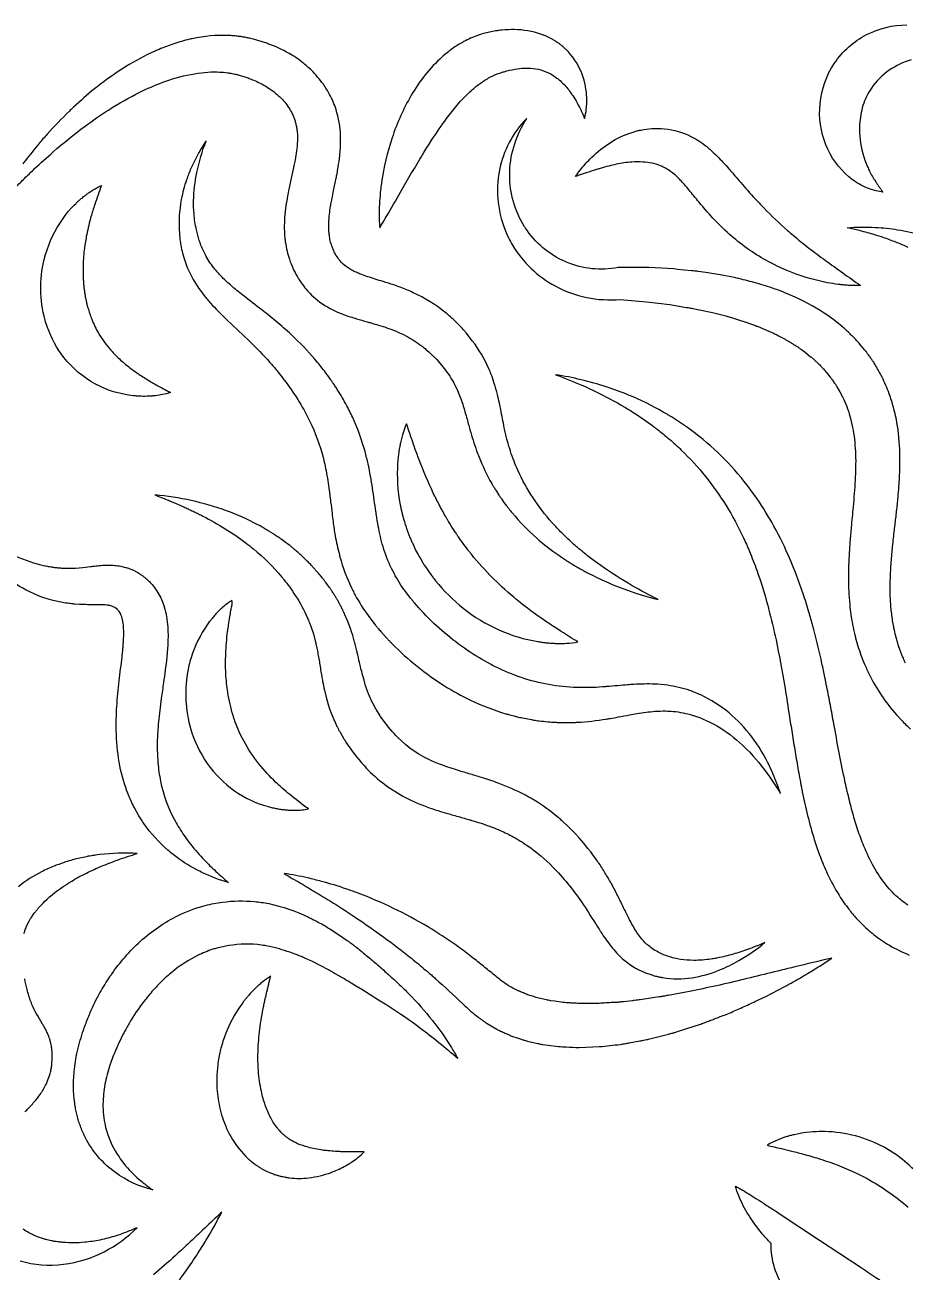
# Model space of a CAD drawing. Header units: millimetres. Extents: x 4236 to 5436, y 1579 to 2339.
# Drawn here: x 4848.74 to 4881.42, y 2036.76 to 2083.05 of the extents above; entities that cross this region are included whole.
import ezdxf

# ---------------------------------------------------------------- set-up
doc = ezdxf.new("R2010")
doc.units = ezdxf.units.MM
doc.layers.add('Default', color=70, linetype='Continuous')

msp = doc.modelspace()

# ---------------------------------------------------------------- linework, layer by layer
at = {"layer": 'Default'}
for points in [[(4881.639, 2081.754, 0.075587), (4880.828, 2081.364, 0.088095), (4880.164, 2080.7, 0.073439), (4879.854, 2080.055, 0.061143), (4879.728, 2079.365, 0.033543), (4879.731, 2078.933, 0.076761), (4879.972, 2077.901, 0.015489), (4880.042, 2077.737, 0.011969), (4880.122, 2077.574, 0.00846), (4880.231, 2077.376, -0.007125), (4880.293, 2077.279, 0.001285), (4880.334, 2077.212, 0.004728), (4880.366, 2077.162, 0.007731), (4880.399, 2077.112, -0.000546), (4880.471, 2077.015, -0.007798), (4880.593, 2076.844, -0.062035), (4880.093, 2076.961, -0.065763), (4879.511, 2077.27, -0.019922), (4879.333, 2077.406, -0.123695), (4878.477, 2078.602, -0.11921), (4878.259, 2080.122, -0.125428), (4878.794, 2081.625, -0.126394), (4879.989, 2082.686, -0.120888), (4881.486, 2083.046, -0.115596)], [(4848.432, 2077.064, -0.004406), (4848.762, 2077.391, -0.002563), (4849.096, 2077.712, -0.009422), (4849.78, 2078.331, -0.020271), (4850.968, 2079.288, -0.017824), (4851.838, 2079.889, -0.02701), (4853.003, 2080.55, -0.005681), (4853.202, 2080.645, -0.027379), (4854.078, 2080.997, -0.045327), (4855.17, 2081.259, -0.026805), (4855.643, 2081.301, -0.039431), (4856.265, 2081.271, -0.002143), (4856.329, 2081.261, -0.000946), (4856.423, 2081.245, 0.001115), (4856.532, 2081.223, 0.003015), (4856.656, 2081.195, -0.008343), (4856.731, 2081.174), (4856.866, 2081.132), (4856.981, 2081.093, -0.009553), (4857.141, 2081.032, -0.00374), (4857.233, 2080.995, -0.017959), (4857.47, 2080.884, -0.049087), (4857.999, 2080.548, -0.052592), (4858.383, 2080.177, -0.062289), (4858.66, 2079.747, -0.023803), (4858.69, 2079.685, -0.001085), (4858.745, 2079.546, -0.003533), (4858.784, 2079.416, -0.012107), (4858.814, 2079.283, -0.018465), (4858.841, 2079.118, -0.030762), (4858.855, 2078.887, -0.01618), (4858.85, 2078.673, -0.017234), (4858.823, 2078.385, -0.006677), (4858.798, 2078.217, -0.010885), (4858.726, 2077.835, -0.001437), (4858.695, 2077.69, -0.0009), (4858.597, 2077.241, 0.00247), (4858.547, 2077.006, 0.007514), (4858.468, 2076.598, 0.008622), (4858.426, 2076.344, 0.018731), (4858.379, 2075.898, 0.005937), (4858.371, 2075.76, 0.014975), (4858.366, 2075.478, 0.023047), (4858.386, 2075.139, 0.008751), (4858.404, 2074.992, 0.023346), (4858.469, 2074.648, 0.023885), (4858.554, 2074.356, 0.00541), (4858.588, 2074.26, 0.022591), (4858.726, 2073.935, 0.027594), (4858.897, 2073.623, 0.019974), (4859.043, 2073.408, 0.048477), (4859.434, 2072.972, 0.067079), (4860.163, 2072.475, 0.035024), (4860.809, 2072.215, 0.007362), (4861.053, 2072.139, 0.003528), (4861.439, 2072.029, -0.001759), (4861.586, 2071.987, -0.004926), (4861.869, 2071.904, -0.010022), (4862.204, 2071.795, -0.014343), (4862.521, 2071.675, -0.022391), (4862.88, 2071.507, -0.042286), (4863.458, 2071.139, -0.011801), (4863.561, 2071.058, -0.008763), (4863.687, 2070.95, -0.003003), (4863.86, 2070.792, 0.000464), (4863.932, 2070.721, -0.007824), (4864.026, 2070.625), (4864.204, 2070.424, -0.019129), (4864.406, 2070.163, -0.04713), (4864.768, 2069.542, -0.01665), (4864.874, 2069.296, -0.012751), (4864.969, 2069.035, -0.008892), (4865.055, 2068.761, -0.00537), (4865.136, 2068.473, 0.002872), (4865.26, 2068.021, 0.007328), (4865.375, 2067.632, 0.011774), (4865.508, 2067.239, 0.007629), (4865.597, 2067.004, 0.035927), (4866.07, 2066.021, 0.0049), (4866.135, 2065.914, 0.001432), (4866.202, 2065.808, -0.001519), (4866.246, 2065.738), (4866.334, 2065.597, 0.006764), (4866.369, 2065.545, 0.001708), (4866.428, 2065.46), (4866.523, 2065.325), (4866.623, 2065.192, 0.008723), (4866.698, 2065.094, 0.009092), (4866.829, 2064.934, 0.037451), (4867.742, 2063.994, 0.00679), (4867.928, 2063.836, 0.025262), (4868.772, 2063.213, -0.002522), (4868.909, 2063.128, 0.001512), (4869.045, 2063.043, 0.005568), (4869.182, 2062.96, 0.009629), (4869.356, 2062.862, -0.00078), (4869.46, 2062.803, 0.002575), (4869.529, 2062.764, 0.004899), (4869.599, 2062.726), (4869.884, 2062.584, 0.017502), (4870.605, 2062.258, 0.034058), (4872.244, 2061.716, -0.01447), (4871.286, 2062.234, -0.022469), (4870.119, 2062.98), (4869.871, 2063.158), (4869.63, 2063.344, -0.009246), (4869.51, 2063.437, -0.005674), (4869.394, 2063.534, -0.001381), (4869.278, 2063.632, 0.002934), (4869.163, 2063.729, -0.002199), (4869.051, 2063.83, -0.011201), (4868.671, 2064.192, -0.01656), (4868.313, 2064.571, -0.074281), (4867.034, 2066.521, -0.010672), (4866.898, 2066.853, -0.027298), (4866.652, 2067.6, -0.002867), (4866.634, 2067.669, -0.007256), (4866.582, 2067.881, -0.004823), (4866.535, 2068.097, -0.003627), (4866.402, 2068.772, 0.003456), (4866.353, 2069.008, 0.007968), (4866.279, 2069.331, 0.015445), (4866.164, 2069.744, 0.01638), (4866.048, 2070.078, 0.012171), (4865.963, 2070.285, 0.056417), (4865.348, 2071.327), (4865.129, 2071.604, 0.007292), (4865.042, 2071.704, 0.003271), (4864.895, 2071.867, 0.011367), (4864.674, 2072.086, 0.020675), (4864.372, 2072.351, 0.064432), (4863.155, 2073.109, 0.011064), (4862.914, 2073.215, 0.01617), (4862.432, 2073.395, 0.006326), (4862.041, 2073.521, 0.000229), (4861.743, 2073.613, -0.005018), (4861.463, 2073.702, -0.011648), (4861.207, 2073.793, -0.014843), (4861.033, 2073.865, -0.021419), (4860.853, 2073.957, -0.026314), (4860.697, 2074.053, -0.067986), (4860.43, 2074.299, -0.034596), (4860.298, 2074.484, -0.025731), (4860.221, 2074.625, -0.016007), (4860.166, 2074.75, -0.011929), (4860.118, 2074.876, -0.033639), (4860.063, 2075.086, -0.011589), (4860.045, 2075.195, -0.0082), (4860.027, 2075.335, -0.017541), (4860.017, 2075.48, -0.013355), (4860.016, 2075.632, -0.009714), (4860.023, 2075.788, -0.013728), (4860.043, 2076.015, -0.013583), (4860.087, 2076.321, -0.002318), (4860.099, 2076.391, -0.00538), (4860.139, 2076.604, -0.003241), (4860.199, 2076.898, 0.003422), (4860.295, 2077.36, 0.002832), (4860.326, 2077.521, 0.005388), (4860.368, 2077.768, 0.012734), (4860.428, 2078.197, 0.011441), (4860.449, 2078.467, 0.023464), (4860.455, 2078.935, 0.067603), (4860.288, 2079.909, 0.04999), (4860.05, 2080.465, 0.034079), (4859.816, 2080.844, 0.020936), (4859.605, 2081.114, 0.025043), (4859.374, 2081.362, 0.025285), (4859.05, 2081.646, 0.037879), (4858.544, 2081.989, 0.043284), (4857.759, 2082.35, 0.006269), (4857.591, 2082.407, 0.007584), (4857.425, 2082.459), (4857.346, 2082.482), (4857.258, 2082.505), (4857.078, 2082.55, 0.00857), (4857.01, 2082.566, 0.006037), (4856.942, 2082.579, 0.003792), (4856.851, 2082.595, -0.001339), (4856.715, 2082.618, 0.006003), (4856.533, 2082.638, 0.007708), (4856.306, 2082.655, 0.064128), (4854.94, 2082.534, 0.007684), (4854.771, 2082.495, 0.023574), (4854.196, 2082.325, 0.018316), (4853.646, 2082.111, 0.002254), (4853.57, 2082.077, 0.036058), (4852.476, 2081.495, 0.027324), (4851.414, 2080.748, 0.004909), (4851.226, 2080.596, 0.017224), (4850.447, 2079.906, 0.00146), (4850.389, 2079.85, 0.017646), (4849.563, 2078.992, 0.005556), (4849.252, 2078.633, 0.011977), (4848.756, 2078.019, 0.00232), (4848.66, 2077.894, 0.031418)], [(4881.433, 2059.359, 0.0041), (4881.387, 2059.464, -0.001705), (4881.341, 2059.568, -0.00804), (4881.286, 2059.7, -0.011597), (4881.236, 2059.833, -0.01656), (4881.145, 2060.103, -0.012065), (4881.069, 2060.377, -0.007608), (4881.004, 2060.654, -0.000618), (4880.983, 2060.767, -0.002943), (4880.963, 2060.88, -0.004588), (4880.949, 2060.965, -0.011872), (4880.931, 2061.107, -0.007267), (4880.919, 2061.193, -0.006658), (4880.906, 2061.308, -0.003151), (4880.882, 2061.568, -0.003686), (4880.875, 2061.684, -0.016183), (4880.865, 2062.274, -0.012001), (4880.888, 2062.874, -0.008011), (4880.936, 2063.486, -0.001432), (4880.948, 2063.609, -0.004487), (4881.014, 2064.233, -0.000238), (4881.073, 2064.742, 0.002698), (4881.131, 2065.259, 0.002399), (4881.157, 2065.522, 0.005683), (4881.19, 2065.92, 0.011316), (4881.223, 2066.598, 0.030244), (4881.189, 2067.719, 0.021547), (4881.126, 2068.22, 0.024138), (4880.984, 2068.864, 0.024661), (4880.828, 2069.358, 0.026576), (4880.561, 2069.973), (4880.423, 2070.237), (4880.239, 2070.538, 0.010673), (4880.178, 2070.631, 0.00647), (4880.103, 2070.737, -0.005066), (4880.06, 2070.797, 0.001284), (4879.995, 2070.887, 0.012244), (4879.926, 2070.974), (4879.736, 2071.203, 0.009844), (4879.688, 2071.258, 0.005736), (4879.637, 2071.312, -0.001293), (4879.535, 2071.419, 0.013137), (4879.433, 2071.525, 0.008671), (4879.326, 2071.626, 0.003233), (4879.218, 2071.725, -0.002235), (4879.109, 2071.823, 0.033569), (4878.416, 2072.348, 0.043518), (4877.168, 2073.015, 0.022535), (4876.392, 2073.312, 0.014994), (4875.736, 2073.508, 0.011378), (4875.077, 2073.668), (4874.549, 2073.775), (4874.019, 2073.856), (4873.738, 2073.898, 0.00665), (4873.656, 2073.907, 0.002028), (4873.557, 2073.917, -0.002896), (4873.49, 2073.923), (4872.962, 2073.975), (4872.83, 2073.988), (4871.907, 2074.038), (4870.754, 2074.041, -0.148064), (4868.85, 2074.241, -0.004803), (4868.793, 2074.265, -0.144294), (4867.322, 2075.502, -0.004789), (4867.287, 2075.556, -0.143727), (4866.736, 2077.485, -0.009263), (4866.739, 2077.62, -0.135247), (4867.367, 2079.571, 0.010206), (4867.268, 2079.469, 0.146364), (4866.333, 2077.519, 0.155776), (4866.695, 2075.146, 0.020111), (4866.843, 2074.872, 0.133842), (4868.421, 2073.359, 0.147347), (4870.841, 2072.86), (4871.821, 2072.772), (4872.687, 2072.666), (4873.298, 2072.565, 0.003135), (4873.359, 2072.555, -0.002084), (4873.45, 2072.54, -0.007089), (4873.541, 2072.523), (4873.782, 2072.473), (4874.263, 2072.374), (4874.764, 2072.244, 0.002033), (4874.882, 2072.214, -0.008896), (4874.969, 2072.189), (4875.199, 2072.116), (4875.543, 2072.007), (4875.655, 2071.965, 0.000807), (4875.711, 2071.944, 0.000924), (4875.878, 2071.882, -0.001381), (4875.99, 2071.84, -0.002892), (4876.101, 2071.798), (4876.53, 2071.606, -0.004635), (4876.609, 2071.568, -0.004121), (4876.738, 2071.501, 0.00182), (4876.943, 2071.393, -0.007438), (4877.043, 2071.336, -0.005209), (4877.141, 2071.277, 0.002469), (4877.262, 2071.201, 0.005432), (4877.336, 2071.157, -0.008221), (4877.43, 2071.095, -0.004377), (4877.523, 2071.03, 0.002782), (4877.707, 2070.9), (4877.911, 2070.733, 0.002669), (4877.966, 2070.69, -0.021596), (4878.048, 2070.616, 0.004177), (4878.128, 2070.54, -0.001339), (4878.188, 2070.484, -0.005389), (4878.247, 2070.427, -0.009497), (4878.305, 2070.368, -0.013655), (4878.386, 2070.277, 0.00206), (4878.451, 2070.207, -0.010932), (4878.504, 2070.145), (4878.639, 2069.975, -0.023252), (4878.68, 2069.922, -0.003009), (4878.764, 2069.799, -0.009526), (4878.848, 2069.677, -0.014135), (4878.882, 2069.619), (4878.994, 2069.434), (4879.092, 2069.242, -0.004962), (4879.138, 2069.145, -0.021074), (4879.282, 2068.797, -0.026266), (4879.393, 2068.435, -0.04114), (4879.546, 2067.562, -0.030533), (4879.58, 2066.633, -0.016921), (4879.528, 2065.661, -0.003605), (4879.486, 2065.162, 0.000009), (4879.416, 2064.397, 0.003185), (4879.371, 2063.876, 0.00257), (4879.352, 2063.612, 0.004123), (4879.335, 2063.347, 0.017428), (4879.315, 2062.399, 0.021968), (4879.371, 2061.431, 0.009957), (4879.417, 2061.083, 0.025782), (4879.572, 2060.319, 0.00152), (4879.591, 2060.251, 0.009501), (4879.692, 2059.909, 0.013104), (4879.809, 2059.572, 0.016753), (4879.946, 2059.242, 0.017099), (4880.128, 2058.855, 0.065814), (4881.18, 2057.352, 0.005927), (4881.275, 2057.249, 0.017276), (4881.623, 2056.907, 0.01199)], [(4881.535, 2074.785, 0.010182), (4881.229, 2074.92, 0.004931), (4881.022, 2075.004, 0.014843), (4880.544, 2075.176, 0.008734), (4880.163, 2075.293, 0.009271), (4879.887, 2075.371, 0.003951), (4879.72, 2075.414, 0.003304), (4879.496, 2075.469, 0.001183), (4879.27, 2075.521, -0.030381), (4880.319, 2075.533, -0.027757), (4881.14, 2075.447, -0.035232), (4882.072, 2075.234, -0.017727)], [(4881.524, 2050.37, -0.012677), (4881.38, 2050.475, -0.010167), (4881.213, 2050.609, -0.048019), (4880.712, 2051.12, -0.042039), (4880.256, 2051.795, -0.031518), (4879.889, 2052.562, -0.016953), (4879.665, 2053.161, -0.013081), (4879.475, 2053.785, -0.009385), (4879.31, 2054.429, -0.005997), (4879.162, 2055.086, -0.006387), (4878.96, 2056.089, -0.001603), (4878.771, 2057.11, 0.002021), (4878.643, 2057.795, 0.000869), (4878.576, 2058.14, 0.002654), (4878.439, 2058.83, 0.003235), (4878.329, 2059.349, 0.011455), (4878.037, 2060.56, 0.001467), (4877.991, 2060.733, 0.005394), (4877.845, 2061.251, 0.00982), (4877.63, 2061.937, 0.020749), (4877.113, 2063.289, 0.0019), (4877.077, 2063.372, 0.025671), (4876.464, 2064.592, 0.005345), (4876.326, 2064.828, 0.026985), (4875.666, 2065.815, 0.069152), (4873.63, 2067.883), (4873.34, 2068.099), (4873.043, 2068.302, 0.008966), (4872.968, 2068.353, 0.005296), (4872.892, 2068.401, -0.000844), (4872.74, 2068.496, 0.005668), (4872.625, 2068.568, 0.011968), (4872.431, 2068.68, 0.034045), (4871.15, 2069.308, 0.019486), (4870.319, 2069.615, 0.039081), (4868.441, 2070.065, -0.015765), (4869.411, 2069.677, -0.029776), (4870.946, 2068.897, -0.008004), (4871.31, 2068.674, -0.021902), (4872.078, 2068.141, -0.002115), (4872.212, 2068.038, -0.011757), (4872.67, 2067.666, -0.018366), (4873.104, 2067.269, -0.063465), (4874.773, 2065.204, -0.02742), (4875.404, 2064.039, -0.011987), (4875.639, 2063.508, -0.011078), (4875.909, 2062.81, -0.020307), (4876.307, 2061.534, -0.00164), (4876.351, 2061.372, -0.012659), (4876.624, 2060.223, -0.009592), (4876.937, 2058.549, -0.003428), (4877.101, 2057.528, 0.000942), (4877.208, 2056.842, 0.001688), (4877.319, 2056.152, 0.002777), (4877.437, 2055.458, 0.003912), (4877.565, 2054.759, 0.001454), (4877.601, 2054.583, 0.010151), (4877.799, 2053.703, 0.01529), (4878.045, 2052.819, 0.020062), (4878.359, 2051.935, 0.019731), (4878.639, 2051.324, 0.031034), (4879.085, 2050.56, 0.016172), (4879.29, 2050.275, 0.015342), (4879.578, 2049.922, 0.002943), (4879.647, 2049.848, 0.014081), (4879.899, 2049.593, 0.019763), (4880.168, 2049.355, 0.003456), (4880.248, 2049.291, 0.015478), (4880.538, 2049.077, 0.02079), (4880.842, 2048.886, 0.038299), (4881.574, 2048.526, 0.014402)], [(4848.244, 2063.402, 0.053065), (4849.331, 2063.009, -0.002176), (4849.431, 2062.985, 0.004294), (4849.597, 2062.951, -0.002007), (4849.696, 2062.934, 0.004097), (4849.828, 2062.913, -0.002253), (4849.959, 2062.9, 0.003156), (4850.025, 2062.894, 0.006088), (4850.09, 2062.889, -0.007595), (4850.189, 2062.886, 0.001154), (4850.352, 2062.881, -0.001705), (4850.451, 2062.883, 0.004224), (4850.616, 2062.89), (4850.749, 2062.899), (4850.887, 2062.914), (4851.173, 2062.946, 0.001681), (4851.25, 2062.955, -0.002876), (4851.368, 2062.969, -0.007241), (4851.493, 2062.981, -0.001163), (4851.556, 2062.986, -0.007186), (4851.669, 2062.993, 0.000999), (4851.798, 2062.998, -0.010905), (4851.86, 2062.998, -0.001961), (4851.964, 2062.994, -0.003049), (4852.069, 2062.989, -0.005162), (4852.181, 2062.974, -0.001343), (4852.295, 2062.957, -0.018991), (4852.382, 2062.938, -0.00646), (4852.471, 2062.913, 0.001499), (4852.53, 2062.895, -0.023375), (4852.632, 2062.861, -0.007668), (4852.704, 2062.83, -0.002583), (4852.761, 2062.804), (4852.874, 2062.75, -0.01081), (4852.926, 2062.718, 0.00257), (4853.002, 2062.669, 0.000274), (4853.091, 2062.61, -0.017564), (4853.175, 2062.547, -0.052037), (4853.456, 2062.277, -0.06308), (4853.765, 2061.803, -0.071638), (4853.994, 2061.078, -0.008584), (4854.008, 2060.98, -0.040722), (4854.047, 2060.241, -0.009363), (4854.045, 2060.154, -0.004527), (4854.042, 2060.089, -0.002432), (4854.036, 2059.984, 0.003425), (4854.031, 2059.899, -0.001478), (4854.014, 2059.692, -0.002768), (4854.003, 2059.57, -0.005948), (4853.946, 2059.096, -0.003176), (4853.883, 2058.637, 0.0008), (4853.798, 2058.043, 0.004318), (4853.74, 2057.608, 0.007413), (4853.695, 2057.179, 0.013292), (4853.656, 2056.616, 0.031502), (4853.674, 2055.653, 0.028405), (4853.77, 2054.982, 0.076213), (4854.311, 2053.506, 0.027435), (4854.648, 2052.963, 0.028726), (4855.142, 2052.331, 0.011371), (4855.394, 2052.055, 0.014558), (4855.827, 2051.631, 0.005004), (4856.056, 2051.424, 0.003539), (4856.29, 2051.218, -0.044945), (4855.331, 2051.579, -0.009675), (4855.118, 2051.686, -0.046312), (4854.239, 2052.259, -0.00999), (4854.048, 2052.415, -0.062108), (4853.153, 2053.404, -0.00256), (4853.06, 2053.545, -0.003506), (4852.967, 2053.688), (4852.801, 2053.986, -0.005684), (4852.763, 2054.063, -0.003154), (4852.726, 2054.14, 0.000319), (4852.652, 2054.295, -0.009529), (4852.626, 2054.353, -0.00657), (4852.585, 2054.453, -0.001195), (4852.555, 2054.533, 0.00369), (4852.523, 2054.613, -0.046825), (4852.236, 2055.684, -0.038052), (4852.127, 2056.854, -0.011058), (4852.128, 2057.265, -0.011029), (4852.148, 2057.752, -0.008016), (4852.187, 2058.23, -0.004923), (4852.236, 2058.697, -0.001688), (4852.29, 2059.153, 0.002204), (4852.343, 2059.595, 0.001286), (4852.358, 2059.739, 0.003856), (4852.366, 2059.811, 0.002107), (4852.373, 2059.881, -0.000336), (4852.385, 2060.021, -0.001656), (4852.394, 2060.156, 0.004095), (4852.4, 2060.289, 0.024029), (4852.403, 2060.572, 0.013002), (4852.391, 2060.772, 0.055488), (4852.343, 2061.032, 0.01685), (4852.312, 2061.125, 0.018498), (4852.279, 2061.196, 0.037241), (4852.233, 2061.272, 0.048963), (4852.168, 2061.347, 0.078046), (4851.963, 2061.476, 0.018872), (4851.889, 2061.497, 0.015276), (4851.831, 2061.506, 0.011063), (4851.708, 2061.519, 0.008098), (4851.614, 2061.523, 0.004232), (4851.548, 2061.525, 0.003557), (4851.479, 2061.527, 0.002023), (4851.407, 2061.527, 0.000755), (4851.256, 2061.528, 0.0031), (4851.176, 2061.528, -0.002874), (4851.056, 2061.528, -0.007829), (4850.931, 2061.532), (4850.763, 2061.538), (4850.59, 2061.551, -0.008789), (4850.525, 2061.556, -0.006143), (4850.417, 2061.568, -0.003265), (4850.243, 2061.591, -0.076965), (4848.919, 2062.003, -0.058122), (4847.926, 2062.623, -0.007702)], [(4848.701, 2049.324, -0.018643), (4848.736, 2049.43, 0.000667), (4848.765, 2049.513), (4848.796, 2049.596), (4848.9, 2049.803, -0.004876), (4848.964, 2049.901), (4849.083, 2050.074, -0.001653), (4849.166, 2050.183, -0.006643), (4849.203, 2050.229, -0.010936), (4849.241, 2050.275, -0.019945), (4849.465, 2050.509, -0.048813), (4850.261, 2051.135, -0.006981), (4850.408, 2051.229, -0.021185), (4850.947, 2051.53, -0.016788), (4851.516, 2051.795, -0.002125), (4851.6, 2051.83, -0.012767), (4852.196, 2052.059, -0.009837), (4852.901, 2052.293, 0.006699), (4852.714, 2052.303, 0.044289), (4851.348, 2052.229, -0.00075), (4851.206, 2052.208, 0.005537), (4851.088, 2052.189, 0.008084), (4851.017, 2052.175), (4850.594, 2052.08, 0.002227), (4850.501, 2052.054, 0.001591), (4850.245, 2051.979, 0.006579), (4850.129, 2051.94, 0.002172), (4849.991, 2051.89, -0.002325), (4849.898, 2051.857, 0.003813), (4849.807, 2051.821, 0.021224), (4849.355, 2051.615, 0.053646), (4848.496, 2051.059, 0.008721)], [(4848.735, 2042.703, 0.002444), (4848.869, 2042.841, 0.002933), (4848.939, 2042.915, 0.010164), (4849.083, 2043.074, 0.023519), (4849.303, 2043.353, -0.002792), (4849.339, 2043.407, 0.002044), (4849.374, 2043.461, 0.007185), (4849.409, 2043.516, 0.011703), (4849.442, 2043.573, 0.001751), (4849.49, 2043.665, 0.003433), (4849.521, 2043.726, 0.008717), (4849.566, 2043.82, 0.011054), (4849.662, 2044.09, 0.009987), (4849.683, 2044.176, 0.006111), (4849.701, 2044.264, 0.00167), (4849.731, 2044.422, 0.008468), (4849.739, 2044.508), (4849.747, 2044.646, 0.000039), (4849.75, 2044.714, 0.005137), (4849.752, 2044.783), (4849.744, 2044.948, 0.009217), (4849.731, 2045.065, -0.003037), (4849.72, 2045.138, 0.009991), (4849.698, 2045.248, 0.00518), (4849.657, 2045.404, 0.000332), (4849.623, 2045.501, 0.019138), (4849.553, 2045.666, 0.017333), (4849.465, 2045.839, 0.008413), (4849.394, 2045.962), (4849.21, 2046.264, -0.027392), (4849.042, 2046.592, -0.012685), (4848.956, 2046.798, -0.027232), (4848.815, 2047.245, -0.016688), (4848.727, 2047.641, -0.013032)], [(4882.067, 2040.199, 0.09747), (4880.635, 2041.389, 0.11725), (4878.441, 2041.973, 0.012156), (4878.229, 2041.973, 0.048852), (4877.294, 2041.856, 0.003199), (4877.227, 2041.84, 0.005136), (4877.16, 2041.823, 0.011258), (4877.059, 2041.794, 0.003288), (4876.993, 2041.774, 0.006329), (4876.91, 2041.747, 0.012756), (4876.796, 2041.706, 0.004707), (4876.731, 2041.681, 0.020372), (4876.509, 2041.583, 0.026028), (4876.295, 2041.464, -0.001587), (4876.823, 2041.34, -0.002503), (4877.203, 2041.248, -0.006023), (4877.693, 2041.122, -0.012361), (4878.281, 2040.947, -0.008062), (4878.622, 2040.833, -0.0377), (4880.004, 2040.227, -0.050069), (4881.531, 2039.172, -0.003564)], [(4854.222, 2036.127, 0.021321), (4855.169, 2037.47, 0.006987), (4855.459, 2037.934, 0.019654), (4856.042, 2038.984, 0.000343), (4855.725, 2038.684, -0.000875), (4855.097, 2038.088, -0.001621), (4854.783, 2037.794, -0.002828), (4854.308, 2037.358, -0.006907), (4853.509, 2036.652, -0.00273)], [(4848.562, 2037.176, 0.106977), (4850.168, 2037.045, 0.085734), (4851.674, 2037.513, 0.081109), (4852.901, 2038.405, -0.005657), (4852.729, 2038.331, -0.022461), (4852.127, 2038.107, -0.026694), (4851.519, 2037.947, -0.026893), (4850.955, 2037.862, -0.045732), (4850.145, 2037.857, -0.005846), (4850.062, 2037.866, -0.003082), (4849.98, 2037.877, 0.0021), (4849.816, 2037.898, 0.004313), (4849.756, 2037.912, 0.001868), (4849.656, 2037.933, -0.006116), (4849.558, 2037.956, -0.009446), (4849.5, 2037.971), (4849.347, 2038.019), (4849.272, 2038.042), (4849.199, 2038.071), (4849.055, 2038.13, -0.018434), (4848.986, 2038.163, 0.007905), (4848.886, 2038.217, -0.033231), (4848.665, 2038.354, -0.012628)]]:
    msp.add_lwpolyline(points, format="xyb", dxfattribs=at)
for points in [[(4868.782, 2082.175, 0.001982), (4868.71, 2082.241, 0.012866), (4868.636, 2082.303, -0.003993), (4868.583, 2082.341, 0.00551), (4868.504, 2082.398, 0.013615), (4868.422, 2082.451), (4868.267, 2082.542, -0.002614), (4868.164, 2082.594, 0.012454), (4868.06, 2082.641, 0.001096), (4867.953, 2082.683, 0.005724), (4867.891, 2082.705, 0.077479), (4866.916, 2082.873, 0.030687), (4866.457, 2082.853, 0.005154), (4866.339, 2082.84, 0.003611), (4866.211, 2082.823, 0.012807), (4866.114, 2082.808), (4865.987, 2082.781, 0.039138), (4865.549, 2082.66, 0.036064), (4865.026, 2082.426, 0.031621), (4864.654, 2082.198, 0.015242), (4864.41, 2082.014, 0.007616), (4864.224, 2081.86, 0.076335), (4863.08, 2080.435, 0.053279), (4862.369, 2078.855, 0.044375), (4861.977, 2077.209, 0.002104), (4861.963, 2077.104, 0.006221), (4861.932, 2076.842, 0.015181), (4861.896, 2076.369, 0.008336), (4861.888, 2076.105, 0.011554), (4861.89, 2075.84, 0.018135), (4861.911, 2075.521, 0.003757), (4862.234, 2076.061, 0.002349), (4862.746, 2076.947, -0.002082), (4863.146, 2077.638, -0.005938), (4863.55, 2078.312, -0.006794), (4863.858, 2078.801, -0.014906), (4864.392, 2079.574, -0.019811), (4864.786, 2080.069, -0.029133), (4865.324, 2080.627, -0.023119), (4865.64, 2080.879, -0.034449), (4865.998, 2081.104, -0.045543), (4866.369, 2081.262, -0.008726), (4866.532, 2081.312, -0.026503), (4866.929, 2081.404, -0.031321), (4867.274, 2081.443, -0.038687), (4867.607, 2081.435, -0.115439), (4868.345, 2081.175, -0.055751), (4868.701, 2080.888, -0.042526), (4868.995, 2080.542, -0.018158), (4869.154, 2080.302, -0.018004), (4869.322, 2079.997, -0.019025), (4869.516, 2079.571, 0.036714), (4869.581, 2079.915, 0.044983), (4869.593, 2080.433, 0.082943), (4869.384, 2081.321, 0.100417), (4868.829, 2082.132, -0.004447)], [(4871.56, 2079.135, 0.001244), (4871.619, 2079.147, -0.035612), (4872.012, 2079.2, -0.007712), (4872.104, 2079.205, -0.091388), (4873.11, 2079.058, -0.085247), (4874.01, 2078.563, -0.022395), (4874.321, 2078.292, -0.01251), (4874.556, 2078.057, -0.003625), (4874.666, 2077.94, -0.006107), (4874.873, 2077.709, -0.002132), (4875.003, 2077.559, -0.000229), (4875.193, 2077.338, 0.002107), (4875.439, 2077.052, 0.010357), (4875.993, 2076.438, 0.004874), (4876.182, 2076.241, 0.02014), (4877.05, 2075.423, 0.003685), (4877.261, 2075.241, 0.011955), (4877.846, 2074.767, 0.007291), (4878.461, 2074.307, 0.002782), (4879.102, 2073.846, -0.00139), (4879.766, 2073.372, -0.01061), (4879.584, 2073.371, -0.003157), (4879.506, 2073.372, -0.002823), (4879.35, 2073.377, -0.00075), (4879.195, 2073.389, -0.004353), (4879.066, 2073.401, -0.007866), (4878.938, 2073.416, -0.029365), (4878.122, 2073.568, -0.052709), (4876.647, 2074.105, -0.003331), (4876.552, 2074.151, -0.056483), (4875.128, 2075.078, -0.02576), (4874.499, 2075.651, -0.020113), (4873.935, 2076.265, -0.003058), (4873.805, 2076.419, -0.001837), (4873.438, 2076.867, 0.004511), (4873.265, 2077.073, 0.009039), (4873.098, 2077.261, 0.00925), (4872.99, 2077.374, 0.015495), (4872.857, 2077.497, 0.050113), (4872.555, 2077.711, 0.050688), (4872.435, 2077.773, 0.019432), (4872.306, 2077.829), (4872.17, 2077.877), (4872.027, 2077.912, 0.037704), (4871.683, 2077.959, 0.033646), (4871.268, 2077.957, 0.035449), (4870.694, 2077.874, 0.012081), (4870.421, 2077.81, 0.009496), (4870.096, 2077.72, 0.002623), (4869.955, 2077.678, 0.004108), (4869.766, 2077.617, 0.001965), (4869.576, 2077.553, -0.000816), (4869.284, 2077.455, -0.000876), (4869.185, 2077.422, -0.036175), (4869.535, 2077.877, -0.014052), (4869.714, 2078.067, -0.048615), (4870.369, 2078.614, -0.063498), (4871.165, 2079.02, -0.022106), (4871.317, 2079.072, -0.008524), (4871.388, 2079.092), (4871.502, 2079.123, -0.008614)], [(4867.599, 2057.253, 0.002058), (4867.677, 2057.239, 0.009245), (4867.775, 2057.223, 0.013216), (4867.834, 2057.217, 0.004511), (4868.149, 2057.183, 0.00323), (4868.228, 2057.176, 0.007362), (4868.346, 2057.168, 0.010155), (4868.504, 2057.161, -0.000847), (4868.623, 2057.156, 0.002491), (4868.682, 2057.154, 0.008059), (4868.781, 2057.152), (4869.096, 2057.157, 0.004763), (4869.253, 2057.164, 0.029328), (4870.323, 2057.284, 0.001617), (4870.47, 2057.309, 0.002475), (4870.761, 2057.36, 0.000991), (4871.186, 2057.438, -0.001566), (4871.462, 2057.488, -0.011642), (4871.799, 2057.539, -0.014359), (4872.129, 2057.571, -0.02087), (4872.517, 2057.583, -0.019256), (4872.806, 2057.568, -0.057929), (4873.533, 2057.42, -0.004323), (4873.596, 2057.401, -0.055633), (4874.447, 2057.019, -0.055882), (4875.379, 2056.317, -0.008114), (4875.529, 2056.17, -0.042581), (4876.393, 2055.131, -0.016), (4876.79, 2054.524, 0.007954), (4876.695, 2054.8, 0.025391), (4876.38, 2055.544, 0.049332), (4875.722, 2056.624, 0.057316), (4874.884, 2057.509, 0.066224), (4873.828, 2058.177, 0.030051), (4873.421, 2058.344, 0.047442), (4872.597, 2058.537, 0.024427), (4872.118, 2058.58, 0.014883), (4871.725, 2058.584, 0.009977), (4871.341, 2058.568, 0.00351), (4871.116, 2058.553, 0.002757), (4870.75, 2058.522, -0.00285), (4870.323, 2058.486, -0.002361), (4870.183, 2058.476, -0.014229), (4869.703, 2058.452, -0.014062), (4869.1, 2058.457, -0.072858), (4867.044, 2058.866, -0.004034), (4866.921, 2058.912, -0.057755), (4865.167, 2059.833, -0.054715), (4863.545, 2061.213, -0.000509), (4863.499, 2061.262, -0.001934), (4863.431, 2061.334, -0.003688), (4863.364, 2061.408), (4863.273, 2061.509), (4863.189, 2061.609, 0.003981), (4863.147, 2061.659, -0.00241), (4863.084, 2061.734, -0.009208), (4863.023, 2061.809), (4862.866, 2062.014, -0.007775), (4862.756, 2062.17, -0.036951), (4862.348, 2062.874, -0.04346), (4862.033, 2063.687, -0.026833), (4861.855, 2064.446, -0.008871), (4861.789, 2064.85, -0.001423), (4861.768, 2064.988, -0.002217), (4861.706, 2065.412, 0.002587), (4861.642, 2065.85, 0.006567), (4861.568, 2066.299, 0.010372), (4861.478, 2066.754, 0.013875), (4861.364, 2067.212, 0.037864), (4860.935, 2068.409, 0.018157), (4860.691, 2068.908, 0.018452), (4860.334, 2069.52, -0.001258), (4860.247, 2069.65, 0.001964), (4860.16, 2069.78, 0.003706), (4860.094, 2069.876, 0.010303), (4859.98, 2070.033, 0.002013), (4859.934, 2070.096, 0.015665), (4859.601, 2070.522, 0.027187), (4858.762, 2071.422, 0.015461), (4858.198, 2071.931, 0.009393), (4857.619, 2072.402, 0.003223), (4856.932, 2072.932, -0.003825), (4856.711, 2073.106, -0.0062), (4856.497, 2073.281, -0.017179), (4856.147, 2073.595, -0.029618), (4855.792, 2073.977, -0.046221), (4855.468, 2074.454, -0.005895), (4855.437, 2074.51, -0.017807), (4855.338, 2074.714, -0.013576), (4855.251, 2074.925, -0.005403), (4855.209, 2075.05, -0.011346), (4855.152, 2075.241, -0.01579), (4855.105, 2075.437, -0.035115), (4855.014, 2076.042, -0.022986), (4854.998, 2076.524, -0.044138), (4855.12, 2077.57, -0.039709), (4855.463, 2078.745, 0.02094), (4855.195, 2078.309, 0.022387), (4854.898, 2077.716, 0.018403), (4854.737, 2077.3, 0.035025), (4854.542, 2076.573, 0.063127), (4854.469, 2075.311, 0.015651), (4854.487, 2075.116, 0.011009), (4854.515, 2074.922, 0.006447), (4854.551, 2074.728, 0.016956), (4854.631, 2074.419, 0.021318), (4854.735, 2074.114, 0.040657), (4855.021, 2073.534, 0.031234), (4855.386, 2073.008, 0.015252), (4855.639, 2072.71, 0.010719), (4855.903, 2072.431, 0.006315), (4856.223, 2072.115), (4857.061, 2071.321, -0.017777), (4857.83, 2070.522, -0.010545), (4858.096, 2070.212, -0.041498), (4859.089, 2068.77, -0.019321), (4859.386, 2068.18, -0.051141), (4859.848, 2066.824, -0.008098), (4859.916, 2066.501, -0.01464), (4860.035, 2065.765, -0.001521), (4860.053, 2065.626, -0.002061), (4860.088, 2065.346, 0.000228), (4860.139, 2064.914, 0.002492), (4860.176, 2064.618, 0.01168), (4860.257, 2064.087, 0.0204), (4860.41, 2063.387, 0.002838), (4860.431, 2063.308, 0.045431), (4860.861, 2062.153, 0.015787), (4861.053, 2061.788, 0.029846), (4861.544, 2061.037), (4861.742, 2060.783, 0.005873), (4861.779, 2060.736, 0.006016), (4861.843, 2060.66, -0.001097), (4861.947, 2060.539), (4862.051, 2060.419), (4862.154, 2060.306, 0.00112), (4862.207, 2060.248, 0.003586), (4862.288, 2060.163, 0.006441), (4862.37, 2060.079, 0.028048), (4863.297, 2059.243, 0.032251), (4864.313, 2058.518, 0.026256), (4865.275, 2057.99, 0.041661), (4866.597, 2057.479, -0.00121), (4866.673, 2057.459, -0.000562), (4866.903, 2057.399, 0.002603), (4867.018, 2057.37, 0.008184), (4867.21, 2057.325), (4867.541, 2057.264, -0.003454)], [(4850.952, 2073.117, -0.000225), (4850.961, 2073.052, 0.016164), (4850.985, 2072.923), (4851.012, 2072.795, -0.009124), (4851.039, 2072.668), (4851.076, 2072.545, 0.023851), (4851.219, 2072.121, 0.037554), (4851.467, 2071.606, 0.048316), (4851.924, 2070.977, 0.015112), (4852.109, 2070.779, 0.025097), (4852.473, 2070.449, 0.024138), (4852.949, 2070.095, 0.002775), (4853.012, 2070.053, 0.014421), (4853.411, 2069.804, 0.008451), (4853.765, 2069.603, 0.003516), (4853.988, 2069.484, 0.001859), (4854.141, 2069.404, -0.031509), (4853.845, 2069.324, -0.022199), (4853.586, 2069.284, -0.009633), (4853.455, 2069.272, -0.03478), (4852.926, 2069.268, -0.012756), (4852.749, 2069.284, -0.090503), (4851.44, 2069.673, -0.00664), (4851.356, 2069.717, -0.102822), (4850.181, 2070.706, -0.08062), (4849.574, 2071.818, -0.017074), (4849.485, 2072.095, -0.065311), (4849.321, 2073.232, -0.024103), (4849.336, 2073.61, -0.079415), (4849.688, 2075.047, -0.079966), (4850.465, 2076.254, -0.001923), (4850.621, 2076.412, -0.006123), (4850.715, 2076.504, -0.013671), (4850.796, 2076.578, -0.002757), (4850.848, 2076.619, -0.005278), (4850.916, 2076.674, -0.000194), (4851.02, 2076.754, -0.002377), (4851.124, 2076.832, -0.010117), (4851.197, 2076.88, 0.002808), (4851.272, 2076.926, -0.001584), (4851.348, 2076.969, -0.006861), (4851.462, 2077.033, -0.009674), (4851.578, 2077.092, 0.004247), (4851.329, 2076.379, 0.005188), (4851.254, 2076.152, 0.007732), (4851.187, 2075.927, 0.00304), (4851.166, 2075.852, 0.01698), (4851.015, 2075.19, 0.015777), (4850.935, 2074.689, 0.020867), (4850.894, 2074.058, 0.018565), (4850.901, 2073.581, -0.004276), (4850.908, 2073.514, -0.003028), (4850.913, 2073.447, -0.001853), (4850.918, 2073.38, -0.001061), (4850.923, 2073.313, -0.003681), (4850.933, 2073.248, -0.0024), (4850.943, 2073.182, -0.001099)], [(4862.664, 2067.464, 0.006876), (4862.651, 2067.396, 0.004717), (4862.636, 2067.304, -0.000676), (4862.613, 2067.165, 0.00832), (4862.601, 2067.072, 0.004864), (4862.592, 2066.979, -0.001059), (4862.574, 2066.792, 0.063422), (4862.67, 2065.238, 0.009772), (4862.698, 2065.097, 0.007303), (4862.73, 2064.958, 0.004821), (4862.766, 2064.819, 0.00306), (4862.843, 2064.541, 0.001303), (4862.907, 2064.359, 0.003232), (4862.955, 2064.223, 0.006129), (4863.006, 2064.087, 0.00903), (4863.061, 2063.953, 0.011917), (4863.121, 2063.822), (4863.202, 2063.645), (4863.243, 2063.558), (4863.313, 2063.43, 0.002717), (4863.361, 2063.345, 0.001383), (4863.433, 2063.219, -0.001126), (4863.505, 2063.092, 0.012092), (4863.544, 2063.03, 0.007247), (4863.585, 2062.97), (4863.694, 2062.81), (4863.834, 2062.611, 0.008724), (4863.877, 2062.552, 0.014021), (4863.922, 2062.495, 0.003384), (4863.983, 2062.419, 0.053835), (4865.013, 2061.395, 0.061137), (4866.328, 2060.598, 0.06491), (4867.776, 2060.159, 0.006343), (4867.869, 2060.144, 0.006418), (4868.008, 2060.126, 0.002405), (4868.148, 2060.111, 0.000362), (4868.242, 2060.104, 0.00272), (4868.335, 2060.097, 0.006253), (4868.428, 2060.093, 0.009707), (4868.522, 2060.091, 0.020061), (4868.849, 2060.096, 0.030532), (4869.268, 2060.146, -0.002497), (4868.651, 2060.534, -0.002713), (4868.429, 2060.676, -0.007883), (4868.069, 2060.916, -0.021877), (4867, 2061.712, -0.002707), (4866.876, 2061.816, -0.022351), (4866.053, 2062.571, -0.001779), (4865.998, 2062.628, -0.023011), (4865.224, 2063.514, -0.003164), (4865.186, 2063.559, -0.004336), (4865.128, 2063.638), (4865.036, 2063.764), (4864.942, 2063.89), (4864.895, 2063.952), (4864.83, 2064.05, -0.000209), (4864.766, 2064.148, 0.00238), (4864.722, 2064.213, 0.00441), (4864.677, 2064.278), (4864.632, 2064.343), (4864.592, 2064.411), (4864.51, 2064.545, -0.005751), (4864.468, 2064.612, -0.006202), (4864.407, 2064.714, -0.003461), (4864.348, 2064.817, 0.001552), (4864.23, 2065.026, 0.002704), (4864.19, 2065.095, 0.003163), (4864.117, 2065.238, -0.002833), (4864.006, 2065.453, -0.002772), (4863.969, 2065.525, -0.008511), (4863.9, 2065.672, -0.021182), (4863.375, 2066.901, -0.006795), (4863.196, 2067.39, -0.002323), (4863.08, 2067.726, -0.000326), (4862.903, 2068.247, 0.024171), (4862.787, 2067.939, 0.026496), (4862.68, 2067.533, 0.009468)], [(4860.886, 2060.453, 0.00475), (4860.867, 2060.516), (4860.821, 2060.644), (4860.729, 2060.899), (4860.62, 2061.15, 0.012261), (4860.58, 2061.244, 0.008476), (4860.535, 2061.336, 0.005704), (4860.472, 2061.457, -0.000991), (4860.408, 2061.578, -0.00302), (4860.377, 2061.638, 0.006342), (4860.344, 2061.697, 0.007158), (4860.292, 2061.785, 0.004471), (4860.239, 2061.871, 0.001955), (4860.166, 2061.985, -0.002873), (4860.093, 2062.098, 0.00759), (4859.975, 2062.26, 0.00227), (4859.855, 2062.42, -0.002067), (4859.775, 2062.526, 0.007067), (4859.669, 2062.653, 0.003125), (4859.517, 2062.827, -0.002352), (4859.431, 2062.926, 0.006288), (4859.363, 2062.998, 0.006442), (4859.248, 2063.114, -0.000987), (4859.107, 2063.252, -0.002117), (4859.061, 2063.298, 0.006374), (4858.914, 2063.429, 0.00185), (4858.766, 2063.557, -0.001798), (4858.668, 2063.642, 0.002381), (4858.566, 2063.723, 0.005247), (4858.255, 2063.957, -0.000787), (4858.201, 2063.993, -0.000388), (4858.04, 2064.101, 0.002386), (4857.933, 2064.172, 0.004551), (4857.825, 2064.242, -0.002706), (4857.769, 2064.274, -0.001514), (4857.604, 2064.372, 0.002111), (4857.548, 2064.405, 0.005591), (4857.465, 2064.452, 0.008315), (4857.38, 2064.497, 0.03394), (4856.223, 2065.013, 0.06541), (4853.562, 2065.601, -0.00301), (4854.018, 2065.421, -0.0031), (4854.188, 2065.352, -0.00876), (4854.468, 2065.231, -0.005388), (4854.634, 2065.158, -0.001778), (4854.799, 2065.082, 0.001393), (4854.936, 2065.018, 0.003576), (4855.018, 2064.978, -0.000976), (4855.18, 2064.9, -0.004286), (4855.261, 2064.86, -0.006905), (4855.341, 2064.818, -0.019468), (4856.171, 2064.348, -0.023978), (4856.946, 2063.816, -0.010371), (4857.22, 2063.6, -0.048098), (4858.276, 2062.553, -0.003466), (4858.347, 2062.465, -0.024838), (4858.776, 2061.873, -0.041016), (4859.231, 2061.028, 0.004166), (4859.262, 2060.954, -0.00152), (4859.304, 2060.855, -0.010194), (4859.352, 2060.73, -0.014638), (4859.377, 2060.653), (4859.445, 2060.449), (4859.513, 2060.188, -0.006878), (4859.533, 2060.108, -0.003668), (4859.551, 2060.027, 0.00214), (4859.597, 2059.81, 0.000513), (4859.638, 2059.585, -0.002397), (4859.658, 2059.471, -0.0043), (4859.676, 2059.353, 0.000317), (4859.715, 2059.115, 0.00266), (4859.755, 2058.868, 0.004239), (4859.789, 2058.679, 0.010936), (4859.856, 2058.356), (4859.919, 2058.094), (4859.998, 2057.828), (4860.038, 2057.695), (4860.088, 2057.563), (4860.203, 2057.268, 0.00229), (4860.232, 2057.203, 0.001311), (4860.308, 2057.044, -0.001374), (4860.338, 2056.98, 0.006074), (4860.385, 2056.884, 0.012689), (4860.436, 2056.793), (4860.579, 2056.551, -0.002835), (4860.614, 2056.49, 0.008788), (4860.652, 2056.431), (4860.731, 2056.318, 0.040967), (4861.423, 2055.453, 0.010439), (4861.572, 2055.303, 0.04091), (4862.29, 2054.719, 0.009843), (4862.469, 2054.601, 0.037739), (4863.279, 2054.175, 0.016606), (4863.787, 2053.98, 0.008594), (4864.161, 2053.858, 0.004922), (4864.526, 2053.749, 0.000549), (4864.997, 2053.616, -0.002726), (4865.223, 2053.55, -0.001849), (4865.335, 2053.518, -0.008519), (4865.716, 2053.401, -0.012247), (4866.082, 2053.271, -0.013271), (4866.383, 2053.148, -0.018274), (4866.865, 2052.913, -0.02805), (4867.41, 2052.575, -0.043601), (4868.328, 2051.799, -0.045356), (4869.403, 2050.495, -0.007216), (4869.918, 2049.697, 0.001153), (4870.052, 2049.486, 0.002092), (4870.121, 2049.379, 0.00953), (4870.304, 2049.11, 0.014774), (4870.506, 2048.841, 0.042809), (4870.916, 2048.4, 0.050293), (4871.373, 2048.062, 0.02279), (4871.501, 2047.991, -0.001521), (4871.617, 2047.936), (4871.748, 2047.875, 0.005917), (4871.815, 2047.85, -0.002675), (4871.9, 2047.822, 0.001416), (4872.051, 2047.772, 0.013331), (4872.152, 2047.744, 0.002446), (4872.288, 2047.713, 0.007909), (4872.424, 2047.686, 0.076428), (4873.506, 2047.683, 0.058017), (4874.507, 2047.959, 0.035642), (4875.245, 2048.317, 0.039955), (4876.212, 2048.986, -0.002371), (4876.099, 2048.938, -0.013899), (4875.53, 2048.717, -0.01809), (4874.956, 2048.534, -0.022614), (4874.379, 2048.401, -0.008685), (4874.206, 2048.373, -0.036346), (4873.578, 2048.327, -0.036904), (4873.081, 2048.364, -0.044854), (4872.611, 2048.477, -0.034133), (4872.298, 2048.607, -0.055412), (4871.9, 2048.862, -0.044321), (4871.641, 2049.117, -0.043237), (4871.363, 2049.519, -0.009152), (4871.229, 2049.76, -0.00675), (4871.071, 2050.067, -0.002205), (4870.966, 2050.281, 0.000556), (4870.913, 2050.391, 0.001915), (4870.804, 2050.612, 0.003468), (4870.691, 2050.836, 0.008052), (4870.511, 2051.174, 0.001904), (4870.447, 2051.286, 0.009465), (4870.214, 2051.676, 0.014331), (4869.96, 2052.059), (4869.797, 2052.286, 0.007376), (4869.747, 2052.351, 0.002365), (4869.685, 2052.428, -0.003029), (4869.643, 2052.48), (4869.478, 2052.686), (4869.303, 2052.885, 0.005821), (4869.259, 2052.934, 0.00812), (4869.169, 2053.032, 0.003518), (4869.076, 2053.128, -0.001015), (4868.982, 2053.224, -0.002208), (4868.936, 2053.272, 0.001211), (4868.838, 2053.364, 0.003131), (4868.739, 2053.456, 0.004313), (4868.664, 2053.523, 0.010689), (4868.535, 2053.633, 0.0402), (4867.649, 2054.27, 0.016065), (4867.292, 2054.472, 0.032782), (4866.307, 2054.905, 0.012259), (4865.694, 2055.114, 0.001894), (4865.454, 2055.186, -0.000408), (4864.988, 2055.325, -0.002517), (4864.764, 2055.393, -0.007216), (4864.439, 2055.499, -0.011491), (4864.13, 2055.612, -0.010058), (4863.885, 2055.714, -0.096066), (4862.587, 2056.594, -0.040752), (4862.044, 2057.234), (4861.962, 2057.345, 0.005811), (4861.924, 2057.405), (4861.786, 2057.623, -0.003749), (4861.749, 2057.69, 0.005698), (4861.713, 2057.758), (4861.616, 2057.939), (4861.534, 2058.127), (4861.492, 2058.221), (4861.457, 2058.32), (4861.386, 2058.518), (4861.326, 2058.727, -0.006479), (4861.24, 2059.053, -0.002663), (4861.185, 2059.28, -0.001697), (4861.095, 2059.667, 0.004243), (4861.058, 2059.82, 0.001699), (4861.011, 2060.008, -0.001118), (4860.979, 2060.133), (4860.905, 2060.389, -0.000995)], [(4858.474, 2053.909, 0.007284), (4858.537, 2053.904, 0.00969), (4858.6, 2053.902, 0.012382), (4858.767, 2053.898, 0.02183), (4859.017, 2053.91, 0.02621), (4859.266, 2053.946, -0.002647), (4858.878, 2054.24, -0.007054), (4858.574, 2054.479, -0.011868), (4858.29, 2054.722, -0.006527), (4858.127, 2054.868, -0.030964), (4857.503, 2055.52, -0.093223), (4856.505, 2057.291, -0.006892), (4856.466, 2057.411, -0.020662), (4856.352, 2057.841, -0.015455), (4856.268, 2058.285, -0.011086), (4856.226, 2058.609, -0.02868), (4856.187, 2059.347, -0.007653), (4856.194, 2059.693, -0.021587), (4856.261, 2060.537, -0.000736), (4856.28, 2060.666, 0.006051), (4856.296, 2060.778, -0.007411), (4856.308, 2060.873, 0.002069), (4856.344, 2061.081, -0.006958), (4856.363, 2061.197, -0.003654), (4856.384, 2061.313, 0.000578), (4856.414, 2061.471, 0.004671), (4856.436, 2061.592, 0.007785), (4856.421, 2061.693, 0.013117), (4856.252, 2061.571, 0.017432), (4856.09, 2061.44, 0.022135), (4855.94, 2061.296, 0.022107), (4855.794, 2061.146, 0.011953), (4855.686, 2061.018, 0.005206), (4855.608, 2060.92, 0.00241), (4855.505, 2060.785, 0.077192), (4854.908, 2059.561, 0.018844), (4854.826, 2059.268, 0.060404), (4854.706, 2058.177, 0.015812), (4854.719, 2057.866, 0.063342), (4854.937, 2056.766, 0.081283), (4855.614, 2055.491, 0.087955), (4856.664, 2054.525, 0.085613), (4857.933, 2053.992, 0.006103), (4858.016, 2053.974, 0.009136), (4858.182, 2053.944, 0.002852), (4858.265, 2053.931, -0.001124), (4858.349, 2053.921, 0.002244), (4858.412, 2053.914, 0.004782)], [(4870.693, 2046.766, -0.009655), (4870.632, 2046.764, 0.003808), (4870.509, 2046.758, 0.002893), (4870.306, 2046.745, -0.002951), (4870.062, 2046.729, -0.00238), (4869.98, 2046.725), (4869.338, 2046.725, 0.00261), (4869.26, 2046.73, 0.002984), (4869.024, 2046.744, -0.002695), (4868.867, 2046.754, -0.006275), (4868.711, 2046.766), (4868.406, 2046.809), (4868.254, 2046.83, -0.015679), (4868.18, 2046.845, 0.006318), (4868.107, 2046.862), (4867.814, 2046.925, -0.007692), (4867.724, 2046.949, 0.002531), (4867.533, 2047.01), (4867.393, 2047.053, -0.007609), (4867.326, 2047.08, 0.00607), (4867.244, 2047.116, -0.001439), (4867.096, 2047.179, -0.008742), (4866.999, 2047.222, -0.026833), (4866.72, 2047.372, -0.025394), (4866.399, 2047.593, -0.007328), (4866.215, 2047.736, -0.003272), (4866.017, 2047.899, 0.002554), (4865.607, 2048.233, 0.003021), (4865.397, 2048.401, 0.011804), (4864.892, 2048.781, 0.004855), (4864.597, 2048.991, 0.006554), (4864.298, 2049.194, 0.008192), (4863.686, 2049.578, 0.044447), (4861.103, 2050.823, 0.006592), (4860.683, 2050.973, 0.017974), (4859.746, 2051.259, 0.010119), (4859.229, 2051.387, 0.020625), (4858.357, 2051.549, -0.000596), (4858.662, 2051.371, -0.001972), (4859.268, 2051.015, -0.00356), (4859.865, 2050.656, -0.008349), (4860.74, 2050.101, -0.001255), (4860.883, 2050.006, -0.021708), (4862.952, 2048.51, -0.008511), (4863.474, 2048.084, -0.001819), (4863.731, 2047.866, -0.002367), (4863.858, 2047.757, -0.003941), (4863.984, 2047.646, -0.007363), (4864.984, 2046.724, 0.00326), (4865.181, 2046.541, 0.00531), (4865.285, 2046.447, 0.019856), (4865.557, 2046.226, -0.002882), (4865.641, 2046.164, 0.001276), (4865.725, 2046.102, 0.005821), (4865.81, 2046.041, 0.01044), (4865.896, 2045.983), (4866.255, 2045.772, 0.010858), (4866.323, 2045.736, 0.007531), (4866.393, 2045.703, 0.004724), (4866.486, 2045.661, -0.001693), (4866.627, 2045.598, -0.001238), (4866.745, 2045.546, 0.008497), (4866.816, 2045.518), (4867.055, 2045.438, -0.001053), (4867.199, 2045.39, 0.00625), (4867.319, 2045.352, 0.009293), (4867.391, 2045.332), (4867.778, 2045.242, 0.003378), (4867.899, 2045.216, 0.008416), (4867.972, 2045.203), (4868.165, 2045.178), (4868.551, 2045.13, 0.006986), (4868.838, 2045.112, 0.002731), (4869.315, 2045.092), (4870.067, 2045.124, 0.008068), (4870.85, 2045.21, 0.008909), (4870.941, 2045.223, 0.005034), (4871.031, 2045.239, 0.000626), (4871.166, 2045.264), (4871.571, 2045.338, -0.001671), (4871.706, 2045.363, 0.005466), (4871.818, 2045.385, 0.008205), (4871.884, 2045.4), (4872.586, 2045.578, 0.004162), (4872.762, 2045.623, 0.006569), (4872.87, 2045.654, 0.009096), (4872.934, 2045.674), (4873.618, 2045.894, 0.010431), (4873.789, 2045.949, 0.006863), (4873.957, 2046.009, 0.002559), (4874.124, 2046.073, -0.001758), (4874.29, 2046.137, 0.001664), (4874.706, 2046.298, 0.003772), (4874.954, 2046.396, 0.001726), (4875.441, 2046.613, 0.004025), (4875.925, 2046.835, 0.003968), (4876.244, 2046.988, 0.00049), (4876.559, 2047.151, 0.001712), (4876.872, 2047.316, 0.003548), (4877.183, 2047.483, 0.00538), (4877.492, 2047.656, 0.002207), (4877.795, 2047.838, 0.005129), (4878.247, 2048.117, 0.007048), (4878.692, 2048.407, 0.004315), (4877.32, 2048.084, -0.001844), (4875.292, 2047.587, -0.004647), (4874.286, 2047.356, -0.007287), (4873.282, 2047.15), (4872.616, 2047.025, -0.00671), (4872.533, 2047.009, -0.006238), (4872.408, 2046.988, -0.001153), (4872.283, 2046.969), (4871.578, 2046.863, -0.002628), (4871.496, 2046.853, -0.00094), (4871.372, 2046.84, 0.001676), (4871.29, 2046.83), (4870.96, 2046.793, 0.001116), (4870.878, 2046.784, -0.002135), (4870.816, 2046.777, -0.004593), (4870.755, 2046.771, -0.007097)], [(4850.539, 2043.57, -0.00916), (4850.538, 2043.648), (4850.543, 2043.854, -0.009262), (4850.546, 2043.958, -0.012192), (4850.554, 2044.06, 0.001135), (4850.562, 2044.162, -0.00277), (4850.572, 2044.265, -0.006713), (4850.583, 2044.367, -0.007562), (4850.597, 2044.468), (4850.628, 2044.67), (4850.669, 2044.869, -0.015597), (4850.764, 2045.263, -0.011262), (4850.878, 2045.649, -0.010095), (4850.96, 2045.886, -0.00658), (4851.049, 2046.117, -0.00274), (4851.122, 2046.298, -0.000814), (4851.159, 2046.386, -0.029524), (4851.517, 2047.118, -0.020252), (4851.89, 2047.72, -0.002438), (4851.947, 2047.804, -0.054892), (4853.027, 2049.039, -0.067736), (4854.422, 2049.992, -0.04733), (4855.433, 2050.366, -0.034051), (4856.071, 2050.488, -0.054067), (4857.259, 2050.512, -0.028477), (4857.789, 2050.434, -0.061074), (4859.262, 2049.932, -0.003787), (4859.353, 2049.888, -0.01341), (4859.666, 2049.726, -0.006681), (4859.882, 2049.603, -0.003448), (4860.053, 2049.502), (4860.382, 2049.288), (4860.7, 2049.066, -0.009616), (4860.799, 2048.996, -0.003532), (4860.856, 2048.952, -0.001885), (4860.933, 2048.894, 0.00122), (4861.009, 2048.835, -0.006947), (4861.197, 2048.688, -0.003015), (4861.308, 2048.598, -0.008078), (4861.672, 2048.297, -0.003664), (4861.885, 2048.112, -0.001666), (4862.234, 2047.802, -0.004002), (4862.441, 2047.615, -0.002185), (4862.648, 2047.422, -0.009265), (4862.989, 2047.09, -0.027548), (4863.867, 2046.095, -0.004452), (4863.982, 2045.945, -0.024881), (4864.569, 2045.093, -0.013067), (4864.804, 2044.687, 0.002611), (4864.376, 2045.047, 0.009326), (4863.657, 2045.623, 0.016962), (4862.549, 2046.417, 0.001355), (4862.474, 2046.467), (4862.173, 2046.664), (4861.865, 2046.855), (4861.241, 2047.243, -0.002195), (4861.086, 2047.338, 0.000439), (4860.854, 2047.48, 0.0025), (4860.7, 2047.573, 0.001728), (4860.623, 2047.619, 0.005342), (4860.43, 2047.733, 0.00447), (4860.314, 2047.799, -0.005639), (4860.236, 2047.842, -0.001146), (4860.159, 2047.886, 0.003356), (4860.083, 2047.93, 0.00539), (4860.005, 2047.972), (4859.697, 2048.138), (4859.386, 2048.291, 0.000656), (4859.154, 2048.397, 0.004778), (4858.999, 2048.465, 0.008625), (4858.843, 2048.529, 0.0058), (4858.765, 2048.559, 0.012892), (4858.376, 2048.694, 0.016689), (4857.987, 2048.803, 0.025445), (4857.523, 2048.892, 0.077137), (4856.306, 2048.874, 0.018879), (4856.082, 2048.835, 0.01456), (4855.86, 2048.781, 0.007697), (4855.714, 2048.738, 0.035203), (4855.149, 2048.507, 0.054129), (4854.292, 2047.967, 0.011885), (4854.108, 2047.815, 0.025468), (4853.695, 2047.429, 0.020198), (4853.312, 2047.001, 0.004861), (4853.208, 2046.872, 0.031304), (4852.684, 2046.122, 0.012567), (4852.478, 2045.766, 0.002414), (4852.396, 2045.61, 0.010128), (4852.226, 2045.266, 0.004511), (4852.173, 2045.15, 0.008876), (4852.056, 2044.881, 0.012999), (4851.951, 2044.609, 0.004535), (4851.924, 2044.53, 0.03292), (4851.725, 2043.816, 0.041731), (4851.636, 2043.092, 0.057516), (4851.697, 2042.289, 0.02543), (4851.776, 2041.972, 0.07586), (4852.23, 2041.029, 0.019699), (4852.411, 2040.784, 0.044953), (4852.969, 2040.207, 0.023983), (4853.403, 2039.864, 0.003591), (4853.479, 2039.81, -0.098371), (4852.095, 2040.449, -0.109103), (4851.032, 2041.647, -0.00367), (4850.986, 2041.739, -0.002291), (4850.941, 2041.833, -0.00051), (4850.852, 2042.021, -0.003597), (4850.816, 2042.118, -0.002258), (4850.781, 2042.216, -0.000554), (4850.712, 2042.414, -0.004598), (4850.686, 2042.514, -0.003158), (4850.662, 2042.616, -0.001732), (4850.638, 2042.718, -0.000789), (4850.615, 2042.82, 0.001414), (4850.6, 2042.923, -0.002457), (4850.577, 2043.078, -0.007025), (4850.555, 2043.285, 0.001351), (4850.548, 2043.388, -0.004017), (4850.542, 2043.492, -0.006398)], [(4857.627, 2046.762, -0.005696), (4857.64, 2046.823, -0.003996), (4857.659, 2046.904, 0.002641), (4857.697, 2047.068, -0.004384), (4857.726, 2047.192, -0.000704), (4857.747, 2047.275, 0.002908), (4857.778, 2047.401, -0.00376), (4857.798, 2047.486, 0.00245), (4857.831, 2047.614, 0.00836), (4857.861, 2047.746, 0.02387), (4857.569, 2047.536, 0.004793), (4857.432, 2047.42, 0.007915), (4857.348, 2047.345, 0.011105), (4857.3, 2047.298, 0.023438), (4857.052, 2047.037, 0.011227), (4856.977, 2046.951, 0.006852), (4856.907, 2046.863, 0.002529), (4856.823, 2046.756, 0.076321), (4856.133, 2045.457, 0.013181), (4856.047, 2045.188, 0.02601), (4855.939, 2044.727, 0.014403), (4855.895, 2044.444, 0.027928), (4855.86, 2043.964, 0.044918), (4855.908, 2043.182, 0.02167), (4855.984, 2042.79, 0.026332), (4856.099, 2042.402, 0.04332), (4856.375, 2041.79, 0.076839), (4857.04, 2040.952, 0.002277), (4857.102, 2040.897, 0.004897), (4857.165, 2040.843, 0.007871), (4857.344, 2040.711, 0.000016), (4857.439, 2040.65, 0.005642), (4857.534, 2040.592), (4857.76, 2040.48, 0.024982), (4857.887, 2040.425, 0.0088), (4857.965, 2040.398, 0.004227), (4858.043, 2040.372, -0.001214), (4858.153, 2040.337, 0.023366), (4858.264, 2040.309, -0.002223), (4858.356, 2040.291, 0.003958), (4858.434, 2040.276, 0.004948), (4858.564, 2040.254, 0.055858), (4859.272, 2040.255, 0.060031), (4860.104, 2040.455, 0.01071), (4860.276, 2040.525, 0.035142), (4860.762, 2040.775, 0.008827), (4860.876, 2040.848, 0.020739), (4861.096, 2041.006, 0.030094), (4861.332, 2041.216, -0.000881), (4860.979, 2041.215, -0.002182), (4860.807, 2041.216, -0.00339), (4860.637, 2041.219, -0.000999), (4860.554, 2041.222, -0.002746), (4860.388, 2041.229, -0.003135), (4860.265, 2041.236, -0.010892), (4859.986, 2041.259, -0.009511), (4859.792, 2041.282, -0.032106), (4859.247, 2041.391, -0.032644), (4858.862, 2041.522, -0.002444), (4858.777, 2041.564, -0.00625), (4858.694, 2041.607, -0.010356), (4858.615, 2041.652, -0.011863), (4858.552, 2041.691, -0.029328), (4858.448, 2041.768, -0.025704), (4858.359, 2041.836, -0.028636), (4858.237, 2041.953, -0.009033), (4858.18, 2042.016, -0.005692), (4858.106, 2042.105, -0.04364), (4857.863, 2042.483, -0.036179), (4857.659, 2042.95, -0.030178), (4857.514, 2043.466, -0.034722), (4857.406, 2044.228, -0.03269), (4857.401, 2045.183, -0.0088), (4857.432, 2045.562, -0.023494), (4857.559, 2046.42), (4857.593, 2046.601, 0.000676), (4857.611, 2046.68, 0.006417)], [(4879.088, 2036.143, -0.00251), (4879.005, 2036.172, 0.113781), (4878.489, 2035.828, -0.206), (4877.841, 2035.55, -0.20891), (4877.211, 2035.821, -0.164116), (4876.455, 2037.484, -0.031515), (4876.444, 2037.819, -0.020754), (4876.083, 2038.216, -0.031694), (4875.611, 2038.868, -0.043772), (4875.241, 2039.587, -0.023752), (4875.115, 2039.946, -0.012288), (4875.652, 2039.635, -0.004927), (4875.956, 2039.444, -0.003096), (4876.35, 2039.189, -0.000372), (4876.736, 2038.937), (4878.24, 2037.938), (4879.749, 2036.947, -0.000792), (4880.327, 2036.56, -0.006893), (4880.816, 2036.222, -0.011937), (4881.312, 2035.848, -0.049536), (4880.495, 2035.837, -0.035103), (4879.76, 2035.952, -0.016146), (4879.34, 2036.06, -0.006454), (4879.214, 2036.1, -0.005031)]]:
    msp.add_lwpolyline(points, format="xyb", close=True, dxfattribs=at)

doc.saveas('drawing.dxf')
